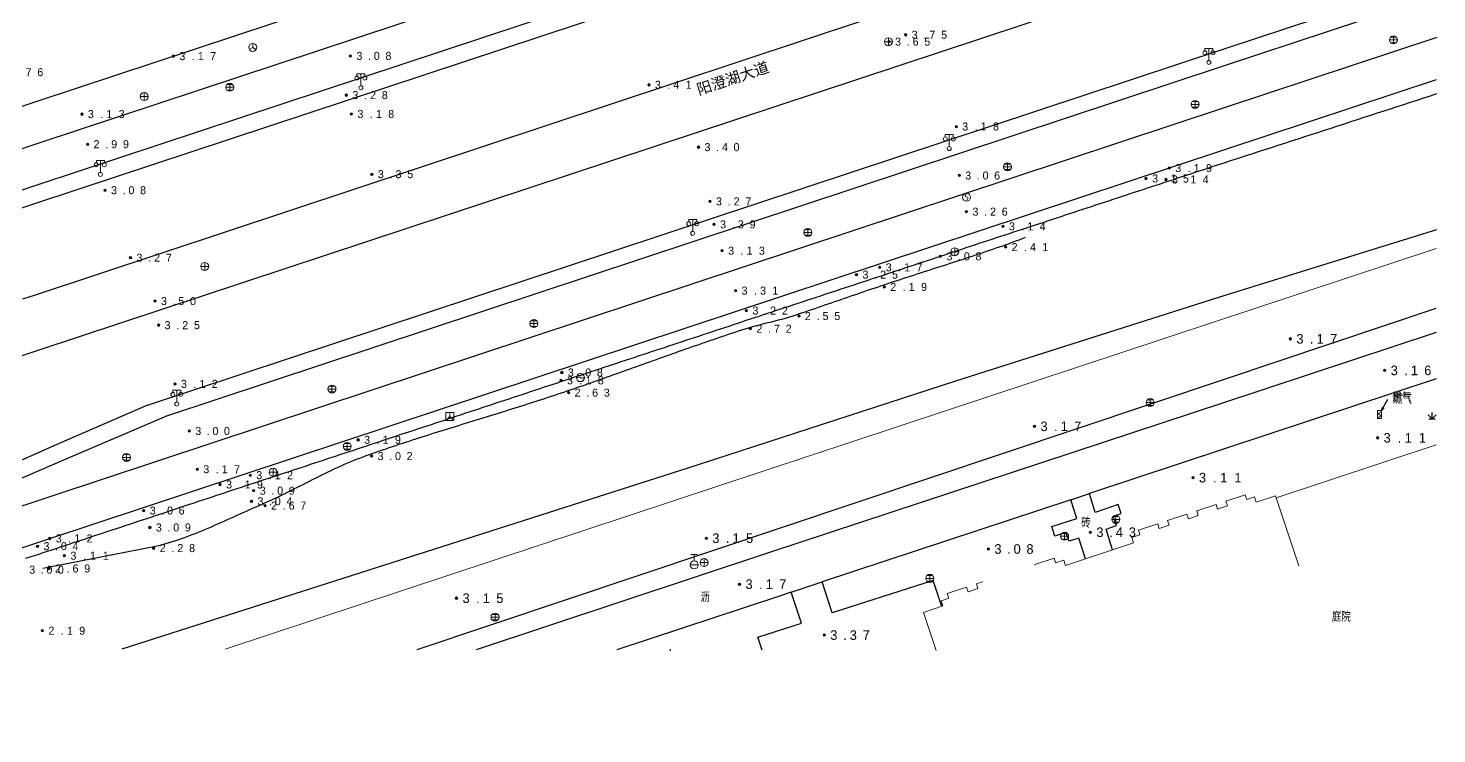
# Model space of a CAD drawing. Header units: metres. Extents: x 342272 to 345188, y 671156 to 672490.
# Drawn here: x 344094.1 to 344270.1, y 671301 to 671389.2 of the extents above; entities that cross this region are included whole.
import ezdxf
from ezdxf.enums import TextEntityAlignment as Align

# ---------------------------------------------------------------- set-up
doc = ezdxf.new("R2010")
doc.units = ezdxf.units.M
doc.header["$LTSCALE"] = 0.5
doc.header["$MEASUREMENT"] = 0
doc.layers.add('00-地形', color=251, linetype='Continuous')
doc.layers.add('00-现状标高', color=2, linetype='Continuous', lineweight=0, plot=False)
doc.layers.add('地块线', color=7, linetype='Continuous', lineweight=0, plot=False)
for name, color, linetype, lineweight in [('公共设施纪念物', 8, 'Continuous', 0), ('普通房屋', 8, 'Continuous', 0), ('通讯及其他管线设施', 252, 'Continuous', 0)]:
    doc.layers.add(name, color=color, linetype=linetype, lineweight=lineweight)
doc.styles.add('中等线体3.5', font='simhei.ttf', dxfattribs={"height": 2.75})
doc.styles.add('正等线体2.0', font='MCS_Chinese1.shx', dxfattribs={"height": 2, "bigfont": 'MCS_Chinese1big.shx'})
doc.styles.add('细等线体2.5', font='MCS_Chinese1.shx', dxfattribs={"height": 2.5, "bigfont": 'MCS_Chinese1big.shx'})

# ---------------------------------------------------------------- blocks, each defined once
blk = doc.blocks.new('174201')
at = {"layer": '通讯及其他管线设施', "linetype": 'Continuous', "lineweight": 0}
for p, q in [((-1, 0), (1, 0)), ((-0.7, 0.7), (0.7, 0.7)), ((0, -1), (0, 1)), ((-0.7, -0.7), (0.7, -0.7))]:
    blk.add_line(p, q, dxfattribs=at)
blk.add_circle((0, 0), 1, dxfattribs=at)
blk = doc.blocks.new('155210_1')
at = {"layer": '公共设施纪念物', "lineweight": 0}
for p, q in [((-1, 2.9), (-1, 3.5)), ((-1, 3.5), (1, 3.5)), ((0, 0.5), (0, 3.5)), ((1, 3.5), (1, 2.9))]:
    blk.add_line(p, q, dxfattribs=at)
for centre in [(-1, 2.4), (0, 0), (1, 2.4)]:
    blk.add_circle(centre, 0.5, dxfattribs=at)
blk = doc.blocks.new('174400')
at = {"layer": '通讯及其他管线设施', "lineweight": 0}
blk.add_circle((0, 0), 1, dxfattribs=at)
for centre, start, end in [((-0.43, -0.55), 52.0967, 144.3058), ((0.43, 0.55), 232.0967, 324.3058)]:
    blk.add_arc(centre, 0.694, start, end, dxfattribs=at)
blk = doc.blocks.new('174200')
at = {"layer": '通讯及其他管线设施', "lineweight": 0}
for p, q in [((-1, 0), (1, 0)), ((0, 1), (0, -1))]:
    blk.add_line(p, q, dxfattribs=at)
blk.add_circle((0, 0), 1, dxfattribs=at)
blk = doc.blocks.new('174700')
at = {"layer": '通讯及其他管线设施', "linetype": 'Continuous', "lineweight": 0}
for p, q in [((0, 1), (-0.38, 0.18)), ((-0.38, 0.18), (0.38, -0.18)), ((0, -1), (0.38, -0.18))]:
    blk.add_line(p, q, dxfattribs=at)
blk.add_circle((0, 0), 1, dxfattribs=at)
blk = doc.blocks.new('174601')
at = {"layer": '通讯及其他管线设施', "lineweight": 0}
for q in [(-0.87, -0.5), (0, 1), (0.87, -0.5)]:
    blk.add_line((0, 0), q, dxfattribs=at)
blk.add_circle((0, 0), 1, dxfattribs=at)
blk = doc.blocks.new('175200')
at = {"layer": '通讯及其他管线设施', "lineweight": 0}
for p, q in [((-1, 0), (1, 0)), ((-0.8, 2.6), (0.8, 2.6)), ((0, 1), (0, 2.6))]:
    blk.add_line(p, q, dxfattribs=at)
blk.add_circle((0, 0), 1, dxfattribs=at)
blk = doc.blocks.new('174602')
at = {"layer": '通讯及其他管线设施', "lineweight": 0}
for p, q in [((-1, 1), (-1, -1)), ((1, 1), (-1, 1)), ((-1, -1), (0, 0)), ((0, 0), (0, 1)), ((0, 0), (1, -1)), ((1, -1), (1, 1)), ((-1, -1), (1, -1))]:
    blk.add_line(p, q, dxfattribs=at)
blk = doc.blocks.new('213400_1')
at = {"layer": '00-现状标高', "linetype": 'Continuous', "lineweight": 0}
h = blk.add_hatch(color=256, dxfattribs=at)
edge = h.paths.add_edge_path()
edge.add_arc((0, 0), 0.3, 0, 360)
blk.add_circle((0, 0), 0.3, dxfattribs=at)

msp = doc.modelspace()

# ---------------------------------------------------------------- hatches: boundary and pattern name
at = {"layer": '00-地形', "lineweight": -3}
msp.add_hatch(color=256, dxfattribs=at).paths.add_polyline_path([(344174.4, 671311.5, 0.229374), (344174.27, 671311.5)])

# ---------------------------------------------------------------- linework, layer by layer
for p, q in [((344243.75, 671429.2), (343942.43, 671329.45)), ((344198.07, 671408.78), (343943.95, 671324.73)), ((344094.9, 671355.85), (344243.71, 671405.19)), ((344199.63, 671404.12), (344002.21, 671338.82)), ((344002.95, 671336.87), (344200.51, 671402.2)), ((344243.69, 671398.04), (344010.33, 671320.79)), ((344243.67, 671386.65), (344270.12, 671395.4)), ((344270.12, 671393.28), (344243.67, 671384.52)), ((344270.11, 671388.04), (344243.66, 671379.28)), ((344109.03, 671342.08), (344243.67, 671386.65)), ((344243.67, 671384.52), (344111.15, 671340.64)), ((344243.65, 671374.02), (344270.1, 671382.77)), ((344243.66, 671379.28), (344012.25, 671302.66)), ((344023.06, 671301.04), (344243.65, 671374.02)), ((344240.95, 671371.49), (344240.41, 671371.31)), ((344241.49, 671371.67), (344240.95, 671371.49)), ((344242.03, 671371.85), (344241.49, 671371.67)), ((344242.57, 671372.02), (344242.03, 671371.85)), ((344243.11, 671372.2), (344242.57, 671372.02)), ((344243.65, 671372.38), (344243.11, 671372.2)), ((344235.56, 671369.72), (344235.02, 671369.54)), ((344236.1, 671369.9), (344235.56, 671369.72)), ((344236.64, 671370.07), (344236.1, 671369.9)), ((344237.18, 671370.25), (344236.64, 671370.07)), ((344237.71, 671370.43), (344237.18, 671370.25)), ((344238.25, 671370.61), (344237.71, 671370.43)), ((344238.79, 671370.78), (344238.25, 671370.61)), ((344239.33, 671370.96), (344238.79, 671370.78)), ((344239.87, 671371.14), (344239.33, 671370.96)), ((344240.41, 671371.31), (344239.87, 671371.14)), ((344230.16, 671367.95), (344229.63, 671367.77)), ((344230.7, 671368.13), (344230.16, 671367.95)), ((344231.24, 671368.3), (344230.7, 671368.13)), ((344231.78, 671368.48), (344231.24, 671368.3)), ((344232.32, 671368.66), (344231.78, 671368.48)), ((344232.86, 671368.83), (344232.32, 671368.66)), ((344233.4, 671369.01), (344232.86, 671368.83)), ((344233.94, 671369.19), (344233.4, 671369.01)), ((344234.48, 671369.37), (344233.94, 671369.19)), ((344235.02, 671369.54), (344234.48, 671369.37)), ((344224.77, 671366.17), (344224.23, 671366)), ((344225.31, 671366.35), (344224.77, 671366.17)), ((344225.85, 671366.53), (344225.31, 671366.35)), ((344226.39, 671366.71), (344225.85, 671366.53)), ((344226.93, 671366.88), (344226.39, 671366.71)), ((344227.47, 671367.06), (344226.93, 671366.88)), ((344228.01, 671367.24), (344227.47, 671367.06)), ((344228.55, 671367.42), (344228.01, 671367.24)), ((344229.09, 671367.59), (344228.55, 671367.42)), ((344229.63, 671367.77), (344229.09, 671367.59)), ((344219.92, 671364.58), (344219.38, 671364.4)), ((344220.46, 671364.75), (344219.92, 671364.58)), ((344221, 671364.93), (344220.46, 671364.75)), ((344221.54, 671365.11), (344221, 671364.93)), ((344222.08, 671365.29), (344221.54, 671365.11)), ((344222.62, 671365.46), (344222.08, 671365.29)), ((344223.15, 671365.64), (344222.62, 671365.46)), ((344223.69, 671365.82), (344223.15, 671365.64)), ((344224.23, 671366), (344223.69, 671365.82)), ((344214.53, 671362.8), (344213.99, 671362.62)), ((344215.07, 671362.98), (344214.53, 671362.8)), ((344215.61, 671363.16), (344215.07, 671362.98)), ((344216.15, 671363.33), (344215.61, 671363.16)), ((344216.68, 671363.51), (344216.15, 671363.33)), ((344217.22, 671363.69), (344216.68, 671363.51)), ((344217.76, 671363.87), (344217.22, 671363.69)), ((344217.89, 671362.72), (344217.48, 671362.56)), ((344218.3, 671364.04), (344217.76, 671363.87)), ((344218.29, 671362.87), (344217.89, 671362.72)), ((344218.69, 671363.03), (344218.29, 671362.87)), ((344218.84, 671364.22), (344218.3, 671364.04)), ((344219.38, 671364.4), (344218.84, 671364.22)), ((344270.07, 671363.98), (344243.62, 671355.81)), ((344209.14, 671361.02), (344208.6, 671360.84)), ((344209.68, 671361.2), (344209.14, 671361.02)), ((344210.22, 671361.38), (344209.68, 671361.2)), ((344210.75, 671361.56), (344210.22, 671361.38)), ((344211.29, 671361.73), (344210.75, 671361.56)), ((344211.83, 671361.91), (344211.29, 671361.73)), ((344212.37, 671362.09), (344211.83, 671361.91)), ((344212.91, 671362.27), (344212.37, 671362.09)), ((344212.97, 671360.99), (344212.56, 671360.86)), ((344213.45, 671362.45), (344212.91, 671362.27)), ((344213.38, 671361.13), (344212.97, 671360.99)), ((344213.8, 671361.27), (344213.38, 671361.13)), ((344213.99, 671362.62), (344213.45, 671362.45)), ((344214.21, 671361.41), (344213.8, 671361.27)), ((344214.62, 671361.55), (344214.21, 671361.41)), ((344215.03, 671361.69), (344214.62, 671361.55)), ((344215.44, 671361.82), (344215.03, 671361.69)), ((344215.85, 671361.97), (344215.44, 671361.82)), ((344216.26, 671362.11), (344215.85, 671361.97)), ((344216.67, 671362.26), (344216.26, 671362.11)), ((344217.08, 671362.41), (344216.67, 671362.26)), ((344217.48, 671362.56), (344217.08, 671362.41)), ((344203.75, 671359.24), (344203.21, 671359.06)), ((344204.29, 671359.42), (344203.75, 671359.24)), ((344204.83, 671359.6), (344204.29, 671359.42)), ((344205.36, 671359.78), (344204.83, 671359.6)), ((344205.9, 671359.95), (344205.36, 671359.78)), ((344206.44, 671360.13), (344205.9, 671359.95)), ((344206.98, 671360.31), (344206.44, 671360.13)), ((344207.52, 671360.49), (344206.98, 671360.31)), ((344207.61, 671359.24), (344207.2, 671359.11)), ((344208.06, 671360.67), (344207.52, 671360.49)), ((344208.02, 671359.37), (344207.61, 671359.24)), ((344208.44, 671359.51), (344208.02, 671359.37)), ((344208.6, 671360.84), (344208.06, 671360.67)), ((344208.85, 671359.64), (344208.44, 671359.51)), ((344209.26, 671359.78), (344208.85, 671359.64)), ((344209.67, 671359.91), (344209.26, 671359.78)), ((344210.09, 671360.04), (344209.67, 671359.91)), ((344210.5, 671360.18), (344210.09, 671360.04)), ((344210.91, 671360.31), (344210.5, 671360.18)), ((344211.32, 671360.45), (344210.91, 671360.31)), ((344211.74, 671360.59), (344211.32, 671360.45)), ((344212.15, 671360.72), (344211.74, 671360.59)), ((344212.56, 671360.86), (344212.15, 671360.72)), ((344198.36, 671357.46), (344197.82, 671357.28)), ((344198.9, 671357.64), (344198.36, 671357.46)), ((344199.43, 671357.82), (344198.9, 671357.64)), ((344199.97, 671357.99), (344199.43, 671357.82)), ((344200.51, 671358.17), (344199.97, 671357.99)), ((344201.05, 671358.35), (344200.51, 671358.17)), ((344201.59, 671358.53), (344201.05, 671358.35)), ((344202.13, 671358.71), (344201.59, 671358.53)), ((344202.25, 671357.5), (344201.83, 671357.36)), ((344202.67, 671358.89), (344202.13, 671358.71)), ((344202.66, 671357.63), (344202.25, 671357.5)), ((344203.07, 671357.77), (344202.66, 671357.63)), ((344203.21, 671359.06), (344202.67, 671358.89)), ((344203.48, 671357.9), (344203.07, 671357.77)), ((344203.9, 671358.03), (344203.48, 671357.9)), ((344204.31, 671358.17), (344203.9, 671358.03)), ((344204.72, 671358.3), (344204.31, 671358.17)), ((344205.13, 671358.44), (344204.72, 671358.3)), ((344205.55, 671358.57), (344205.13, 671358.44)), ((344205.96, 671358.71), (344205.55, 671358.57)), ((344206.37, 671358.84), (344205.96, 671358.71)), ((344206.78, 671358.97), (344206.37, 671358.84)), ((344207.2, 671359.11), (344206.78, 671358.97)), ((344093.46, 671355.36), (344094.9, 671355.85)), ((344192.97, 671355.68), (344192.43, 671355.5)), ((344193.51, 671355.86), (344192.97, 671355.68)), ((344194.04, 671356.04), (344193.51, 671355.86)), ((344194.58, 671356.21), (344194.04, 671356.04)), ((344195.12, 671356.39), (344194.58, 671356.21)), ((344195.66, 671356.57), (344195.12, 671356.39)), ((344196.2, 671356.75), (344195.66, 671356.57)), ((344196.74, 671356.93), (344196.2, 671356.75)), ((344196.9, 671355.7), (344196.49, 671355.56)), ((344197.28, 671357.1), (344196.74, 671356.93)), ((344197.31, 671355.84), (344196.9, 671355.7)), ((344197.82, 671357.28), (344197.28, 671357.1)), ((344197.72, 671355.98), (344197.31, 671355.84)), ((344198.13, 671356.12), (344197.72, 671355.98)), ((344198.54, 671356.26), (344198.13, 671356.12)), ((344198.95, 671356.4), (344198.54, 671356.26)), ((344199.36, 671356.54), (344198.95, 671356.4)), ((344199.77, 671356.68), (344199.36, 671356.54)), ((344200.19, 671356.81), (344199.77, 671356.68)), ((344200.6, 671356.95), (344200.19, 671356.81)), ((344201.01, 671357.09), (344200.6, 671356.95)), ((344201.42, 671357.22), (344201.01, 671357.09)), ((344201.83, 671357.36), (344201.42, 671357.22)), ((344243.62, 671355.81), (344209.96, 671345.1)), ((344187.58, 671353.9), (344187.04, 671353.72)), ((344188.12, 671354.08), (344187.58, 671353.9)), ((344188.65, 671354.26), (344188.12, 671354.08)), ((344189.19, 671354.43), (344188.65, 671354.26)), ((344189.73, 671354.61), (344189.19, 671354.43)), ((344190.27, 671354.79), (344189.73, 671354.61)), ((344190.81, 671354.97), (344190.27, 671354.79)), ((344191.35, 671355.15), (344190.81, 671354.97)), ((344191.56, 671353.86), (344191.15, 671353.72)), ((344191.89, 671355.32), (344191.35, 671355.15)), ((344191.97, 671354), (344191.56, 671353.86)), ((344192.43, 671355.5), (344191.89, 671355.32)), ((344192.39, 671354.14), (344191.97, 671354)), ((344192.8, 671354.28), (344192.39, 671354.14)), ((344193.21, 671354.42), (344192.8, 671354.28)), ((344193.62, 671354.57), (344193.21, 671354.42)), ((344194.03, 671354.71), (344193.62, 671354.57)), ((344194.44, 671354.85), (344194.03, 671354.71)), ((344194.85, 671354.99), (344194.44, 671354.85)), ((344195.26, 671355.13), (344194.85, 671354.99)), ((344195.67, 671355.27), (344195.26, 671355.13)), ((344196.08, 671355.41), (344195.67, 671355.27)), ((344196.49, 671355.56), (344196.08, 671355.41)), ((344243.6, 671345.36), (344270.05, 671354.22)), ((344182.19, 671352.12), (344181.65, 671351.94)), ((344182.73, 671352.3), (344182.19, 671352.12)), ((344183.26, 671352.48), (344182.73, 671352.3)), ((344183.8, 671352.65), (344183.26, 671352.48)), ((344184.34, 671352.83), (344183.8, 671352.65)), ((344184.88, 671353.01), (344184.34, 671352.83)), ((344185.42, 671353.19), (344184.88, 671353.01)), ((344185.73, 671352.17), (344185.31, 671352.06)), ((344185.96, 671353.37), (344185.42, 671353.19)), ((344186.15, 671352.28), (344185.73, 671352.17)), ((344186.5, 671353.54), (344185.96, 671353.37)), ((344186.57, 671352.38), (344186.15, 671352.28)), ((344187.04, 671353.72), (344186.5, 671353.54)), ((344187, 671352.48), (344186.57, 671352.38)), ((344187.42, 671352.59), (344187, 671352.48)), ((344187.84, 671352.7), (344187.42, 671352.59)), ((344188.26, 671352.81), (344187.84, 671352.7)), ((344188.68, 671352.92), (344188.26, 671352.81)), ((344189.09, 671353.04), (344188.68, 671352.92)), ((344189.51, 671353.17), (344189.09, 671353.04)), ((344189.92, 671353.31), (344189.51, 671353.17)), ((344190.33, 671353.45), (344189.92, 671353.31)), ((344190.74, 671353.59), (344190.33, 671353.45)), ((344191.15, 671353.72), (344190.74, 671353.59)), ((344176.8, 671350.34), (344176.26, 671350.16)), ((344177.34, 671350.52), (344176.8, 671350.34)), ((344177.87, 671350.69), (344177.34, 671350.52)), ((344178.41, 671350.87), (344177.87, 671350.69)), ((344178.95, 671351.05), (344178.41, 671350.87)), ((344179.49, 671351.23), (344178.95, 671351.05)), ((344180.03, 671351.41), (344179.49, 671351.23)), ((344179.94, 671350.35), (344179.53, 671350.21)), ((344180.35, 671350.49), (344179.94, 671350.35)), ((344180.57, 671351.58), (344180.03, 671351.41)), ((344180.76, 671350.63), (344180.35, 671350.49)), ((344181.11, 671351.76), (344180.57, 671351.58)), ((344181.17, 671350.77), (344180.76, 671350.63)), ((344181.65, 671351.94), (344181.11, 671351.76)), ((344181.58, 671350.91), (344181.17, 671350.77)), ((344181.99, 671351.05), (344181.58, 671350.91)), ((344182.4, 671351.18), (344181.99, 671351.05)), ((344182.82, 671351.32), (344182.4, 671351.18)), ((344183.23, 671351.46), (344182.82, 671351.32)), ((344183.64, 671351.59), (344183.23, 671351.46)), ((344184.06, 671351.72), (344183.64, 671351.59)), ((344184.47, 671351.84), (344184.06, 671351.72)), ((344184.89, 671351.95), (344184.47, 671351.84)), ((344185.31, 671352.06), (344184.89, 671351.95)), ((344270.04, 671351.17), (344243.59, 671342.44)), ((344171.95, 671348.74), (344171.41, 671348.56)), ((344172.48, 671348.91), (344171.95, 671348.74)), ((344173.02, 671349.09), (344172.48, 671348.91)), ((344173.56, 671349.27), (344173.02, 671349.09)), ((344174.1, 671349.45), (344173.56, 671349.27)), ((344174.64, 671349.63), (344174.1, 671349.45)), ((344175.02, 671348.64), (344174.61, 671348.49)), ((344175.18, 671349.8), (344174.64, 671349.63)), ((344175.43, 671348.78), (344175.02, 671348.64)), ((344175.72, 671349.98), (344175.18, 671349.8)), ((344175.84, 671348.93), (344175.43, 671348.78)), ((344176.26, 671350.16), (344175.72, 671349.98)), ((344176.25, 671349.07), (344175.84, 671348.93)), ((344176.66, 671349.22), (344176.25, 671349.07)), ((344177.07, 671349.36), (344176.66, 671349.22)), ((344177.48, 671349.5), (344177.07, 671349.36)), ((344177.89, 671349.64), (344177.48, 671349.5)), ((344178.3, 671349.79), (344177.89, 671349.64)), ((344178.71, 671349.93), (344178.3, 671349.79)), ((344179.12, 671350.07), (344178.71, 671349.93)), ((344179.53, 671350.21), (344179.12, 671350.07)), ((344166.56, 671346.96), (344166.02, 671346.78)), ((344167.09, 671347.13), (344166.56, 671346.96)), ((344167.63, 671347.31), (344167.09, 671347.13)), ((344168.17, 671347.49), (344167.63, 671347.31)), ((344168.71, 671347.67), (344168.17, 671347.49)), ((344169.25, 671347.85), (344168.71, 671347.67)), ((344169.79, 671348.02), (344169.25, 671347.85)), ((344170.11, 671346.89), (344169.7, 671346.74)), ((344170.33, 671348.2), (344169.79, 671348.02)), ((344170.52, 671347.04), (344170.11, 671346.89)), ((344170.87, 671348.38), (344170.33, 671348.2)), ((344170.93, 671347.18), (344170.52, 671347.04)), ((344171.41, 671348.56), (344170.87, 671348.38)), ((344171.34, 671347.33), (344170.93, 671347.18)), ((344171.75, 671347.47), (344171.34, 671347.33)), ((344172.16, 671347.62), (344171.75, 671347.47)), ((344172.57, 671347.77), (344172.16, 671347.62)), ((344172.97, 671347.91), (344172.57, 671347.77)), ((344173.38, 671348.06), (344172.97, 671347.91)), ((344173.79, 671348.2), (344173.38, 671348.06)), ((344174.2, 671348.35), (344173.79, 671348.2)), ((344174.61, 671348.49), (344174.2, 671348.35)), ((344142.7, 671311.56), (344243.6, 671345.36)), ((344161.17, 671345.17), (344160.63, 671345)), ((344161.7, 671345.35), (344161.17, 671345.17)), ((344162.24, 671345.53), (344161.7, 671345.35)), ((344162.78, 671345.71), (344162.24, 671345.53)), ((344163.32, 671345.89), (344162.78, 671345.71)), ((344163.86, 671346.06), (344163.32, 671345.89)), ((344164.4, 671346.24), (344163.86, 671346.06)), ((344164.94, 671346.42), (344164.4, 671346.24)), ((344165.21, 671345.15), (344164.8, 671345)), ((344165.48, 671346.6), (344164.94, 671346.42)), ((344165.61, 671345.29), (344165.21, 671345.15)), ((344166.02, 671346.78), (344165.48, 671346.6)), ((344166.02, 671345.44), (344165.61, 671345.29)), ((344166.43, 671345.58), (344166.02, 671345.44)), ((344166.84, 671345.73), (344166.43, 671345.58)), ((344167.25, 671345.87), (344166.84, 671345.73)), ((344167.66, 671346.02), (344167.25, 671345.87)), ((344168.07, 671346.16), (344167.66, 671346.02)), ((344168.48, 671346.31), (344168.07, 671346.16)), ((344168.89, 671346.45), (344168.48, 671346.31)), ((344169.3, 671346.6), (344168.89, 671346.45)), ((344169.7, 671346.74), (344169.3, 671346.6)), ((344209.96, 671345.1), (344176.54, 671334.24)), ((344270.03, 671345.39), (344243.58, 671336.63)), ((344155.78, 671343.39), (344155.24, 671343.22)), ((344156.31, 671343.57), (344155.78, 671343.39)), ((344156.85, 671343.75), (344156.31, 671343.57)), ((344157.39, 671343.93), (344156.85, 671343.75)), ((344157.93, 671344.11), (344157.39, 671343.93)), ((344158.47, 671344.28), (344157.93, 671344.11)), ((344159.01, 671344.46), (344158.47, 671344.28)), ((344159.55, 671344.64), (344159.01, 671344.46)), ((344159.87, 671343.31), (344159.46, 671343.18)), ((344160.09, 671344.82), (344159.55, 671344.64)), ((344160.28, 671343.45), (344159.87, 671343.31)), ((344160.63, 671345), (344160.09, 671344.82)), ((344160.7, 671343.59), (344160.28, 671343.45)), ((344161.11, 671343.73), (344160.7, 671343.59)), ((344161.52, 671343.87), (344161.11, 671343.73)), ((344161.93, 671344.01), (344161.52, 671343.87)), ((344162.34, 671344.15), (344161.93, 671344.01)), ((344162.75, 671344.29), (344162.34, 671344.15)), ((344163.16, 671344.43), (344162.75, 671344.29)), ((344163.57, 671344.57), (344163.16, 671344.43)), ((344163.98, 671344.72), (344163.57, 671344.57)), ((344164.39, 671344.86), (344163.98, 671344.72)), ((344164.8, 671345), (344164.39, 671344.86)), ((344109.03, 671342.08), (344097.99, 671337.31)), ((344150.39, 671341.61), (344149.85, 671341.44)), ((344150.92, 671341.79), (344150.39, 671341.61)), ((344151.46, 671341.97), (344150.92, 671341.79)), ((344152, 671342.15), (344151.46, 671341.97)), ((344152.54, 671342.33), (344152, 671342.15)), ((344153.08, 671342.5), (344152.54, 671342.33)), ((344153.62, 671342.68), (344153.08, 671342.5)), ((344154.16, 671342.86), (344153.62, 671342.68)), ((344154.5, 671341.58), (344154.09, 671341.45)), ((344154.7, 671343.04), (344154.16, 671342.86)), ((344154.92, 671341.71), (344154.5, 671341.58)), ((344155.24, 671343.22), (344154.7, 671343.04)), ((344155.33, 671341.84), (344154.92, 671341.71)), ((344155.75, 671341.97), (344155.33, 671341.84)), ((344156.16, 671342.1), (344155.75, 671341.97)), ((344156.57, 671342.24), (344156.16, 671342.1)), ((344156.99, 671342.37), (344156.57, 671342.24)), ((344157.4, 671342.5), (344156.99, 671342.37)), ((344157.81, 671342.64), (344157.4, 671342.5)), ((344158.22, 671342.77), (344157.81, 671342.64)), ((344158.64, 671342.9), (344158.22, 671342.77)), ((344159.05, 671343.04), (344158.64, 671342.9)), ((344159.46, 671343.18), (344159.05, 671343.04)), ((344243.59, 671342.44), (344186.61, 671323.63)), ((344263.23, 671341.41), (344264.02, 671342.85)), ((344263.23, 671341.41), (344263.35, 671341.86)), ((344263.54, 671341.75), (344263.23, 671341.41)), ((344098.85, 671335.38), (344111.15, 671340.64)), ((344145, 671339.83), (344144.46, 671339.65)), ((344145.53, 671340.01), (344145, 671339.83)), ((344146.07, 671340.19), (344145.53, 671340.01)), ((344146.61, 671340.37), (344146.07, 671340.19)), ((344147.15, 671340.54), (344146.61, 671340.37)), ((344147.69, 671340.72), (344147.15, 671340.54)), ((344148.23, 671340.9), (344147.69, 671340.72)), ((344148.77, 671341.08), (344148.23, 671340.9)), ((344148.7, 671339.79), (344148.29, 671339.66)), ((344149.11, 671339.91), (344148.7, 671339.79)), ((344149.31, 671341.26), (344148.77, 671341.08)), ((344149.53, 671340.04), (344149.11, 671339.91)), ((344149.85, 671341.44), (344149.31, 671341.26)), ((344149.94, 671340.17), (344149.53, 671340.04)), ((344150.36, 671340.3), (344149.94, 671340.17)), ((344150.77, 671340.42), (344150.36, 671340.3)), ((344151.19, 671340.55), (344150.77, 671340.42)), ((344151.6, 671340.68), (344151.19, 671340.55)), ((344152.02, 671340.81), (344151.6, 671340.68)), ((344152.43, 671340.94), (344152.02, 671340.81)), ((344152.85, 671341.07), (344152.43, 671340.94)), ((344153.26, 671341.19), (344152.85, 671341.07)), ((344153.68, 671341.32), (344153.26, 671341.19)), ((344154.09, 671341.45), (344153.68, 671341.32)), ((344269.03, 671340.88), (344269.52, 671340.38)), ((344269.12, 671340.38), (344269.92, 671340.38)), ((344269.52, 671340.38), (344269.53, 671341.18)), ((344269.52, 671340.38), (344270.02, 671340.88)), ((344139.61, 671338.05), (344139.07, 671337.87)), ((344140.14, 671338.23), (344139.61, 671338.05)), ((344140.68, 671338.41), (344140.14, 671338.23)), ((344141.22, 671338.59), (344140.68, 671338.41)), ((344141.76, 671338.76), (344141.22, 671338.59)), ((344142.3, 671338.94), (344141.76, 671338.76)), ((344142.84, 671339.12), (344142.3, 671338.94)), ((344143.38, 671339.3), (344142.84, 671339.12)), ((344143.31, 671338.1), (344142.9, 671337.97)), ((344143.73, 671338.23), (344143.31, 671338.1)), ((344143.92, 671339.48), (344143.38, 671339.3)), ((344144.14, 671338.36), (344143.73, 671338.23)), ((344144.46, 671339.65), (344143.92, 671339.48)), ((344144.56, 671338.5), (344144.14, 671338.36)), ((344144.97, 671338.63), (344144.56, 671338.5)), ((344145.38, 671338.76), (344144.97, 671338.63)), ((344145.8, 671338.89), (344145.38, 671338.76)), ((344146.21, 671339.01), (344145.8, 671338.89)), ((344146.63, 671339.14), (344146.21, 671339.01)), ((344147.04, 671339.27), (344146.63, 671339.14)), ((344147.46, 671339.4), (344147.04, 671339.27)), ((344147.87, 671339.53), (344147.46, 671339.4)), ((344148.29, 671339.66), (344147.87, 671339.53)), ((344097.99, 671337.31), (344079.52, 671329.17)), ((344134.22, 671336.27), (344133.68, 671336.09)), ((344134.75, 671336.45), (344134.22, 671336.27)), ((344135.29, 671336.63), (344134.75, 671336.45)), ((344135.83, 671336.81), (344135.29, 671336.63)), ((344136.37, 671336.98), (344135.83, 671336.81)), ((344136.91, 671337.16), (344136.37, 671336.98)), ((344137.45, 671337.34), (344136.91, 671337.16)), ((344137.99, 671337.52), (344137.45, 671337.34)), ((344137.96, 671336.33), (344137.55, 671336.19)), ((344138.37, 671336.47), (344137.96, 671336.33)), ((344138.53, 671337.7), (344137.99, 671337.52)), ((344138.78, 671336.61), (344138.37, 671336.47)), ((344139.07, 671337.87), (344138.53, 671337.7)), ((344139.19, 671336.75), (344138.78, 671336.61)), ((344139.6, 671336.89), (344139.19, 671336.75)), ((344140.01, 671337.02), (344139.6, 671336.89)), ((344140.43, 671337.16), (344140.01, 671337.02)), ((344140.84, 671337.3), (344140.43, 671337.16)), ((344141.25, 671337.43), (344140.84, 671337.3)), ((344141.66, 671337.57), (344141.25, 671337.43)), ((344142.08, 671337.7), (344141.66, 671337.57)), ((344142.49, 671337.84), (344142.08, 671337.7)), ((344142.9, 671337.97), (344142.49, 671337.84)), ((344243.58, 671336.63), (344226.71, 671331.05)), ((344087.92, 671330.67), (344098.85, 671335.38)), ((344128.83, 671334.49), (344128.29, 671334.31)), ((344129.36, 671334.67), (344128.83, 671334.49)), ((344129.9, 671334.85), (344129.36, 671334.67)), ((344130.44, 671335.02), (344129.9, 671334.85)), ((344130.98, 671335.2), (344130.44, 671335.02)), ((344131.52, 671335.38), (344130.98, 671335.2)), ((344132.06, 671335.56), (344131.52, 671335.38)), ((344132.6, 671335.74), (344132.06, 671335.56)), ((344133.14, 671335.92), (344132.6, 671335.74)), ((344133.5, 671334.62), (344133.11, 671334.45)), ((344133.68, 671336.09), (344133.14, 671335.92)), ((344133.9, 671334.8), (344133.5, 671334.62)), ((344134.3, 671334.97), (344133.9, 671334.8)), ((344134.7, 671335.13), (344134.3, 671334.97)), ((344135.1, 671335.29), (344134.7, 671335.13)), ((344135.51, 671335.45), (344135.1, 671335.29)), ((344135.91, 671335.6), (344135.51, 671335.45)), ((344136.32, 671335.75), (344135.91, 671335.6)), ((344136.73, 671335.9), (344136.32, 671335.75)), ((344137.14, 671336.04), (344136.73, 671335.9)), ((344137.55, 671336.19), (344137.14, 671336.04)), ((344176.54, 671334.24), (344105.82, 671311.62)), ((344123.97, 671332.89), (344123.44, 671332.71)), ((344124.51, 671333.07), (344123.97, 671332.89)), ((344125.05, 671333.24), (344124.51, 671333.07)), ((344125.59, 671333.42), (344125.05, 671333.24)), ((344126.13, 671333.6), (344125.59, 671333.42)), ((344126.67, 671333.78), (344126.13, 671333.6)), ((344127.21, 671333.96), (344126.67, 671333.78)), ((344127.75, 671334.13), (344127.21, 671333.96)), ((344128.29, 671334.31), (344127.75, 671334.13)), ((344129.59, 671332.75), (344129.2, 671332.56)), ((344129.98, 671332.95), (344129.59, 671332.75)), ((344130.37, 671333.14), (344129.98, 671332.95)), ((344130.76, 671333.33), (344130.37, 671333.14)), ((344131.15, 671333.52), (344130.76, 671333.33)), ((344131.54, 671333.71), (344131.15, 671333.52)), ((344131.93, 671333.9), (344131.54, 671333.71)), ((344132.32, 671334.09), (344131.93, 671333.9)), ((344132.71, 671334.27), (344132.32, 671334.09)), ((344133.11, 671334.45), (344132.71, 671334.27)), ((344118.58, 671331.11), (344118.05, 671330.93)), ((344119.12, 671331.29), (344118.58, 671331.11)), ((344119.66, 671331.46), (344119.12, 671331.29)), ((344120.2, 671331.64), (344119.66, 671331.46)), ((344120.74, 671331.82), (344120.2, 671331.64)), ((344121.28, 671332), (344120.74, 671331.82)), ((344121.82, 671332.18), (344121.28, 671332)), ((344122.36, 671332.35), (344121.82, 671332.18)), ((344122.9, 671332.53), (344122.36, 671332.35)), ((344123.44, 671332.71), (344122.9, 671332.53)), ((344126.1, 671330.99), (344125.7, 671330.8)), ((344126.48, 671331.19), (344126.1, 671330.99)), ((344126.87, 671331.38), (344126.48, 671331.19)), ((344127.26, 671331.58), (344126.87, 671331.38)), ((344127.65, 671331.77), (344127.26, 671331.58)), ((344128.04, 671331.97), (344127.65, 671331.77)), ((344128.43, 671332.16), (344128.04, 671331.97)), ((344128.81, 671332.36), (344128.43, 671332.16)), ((344129.2, 671332.56), (344128.81, 671332.36)), ((344224.39, 671330.28), (344226.71, 671331.05)), ((344227.45, 671328.69), (344226.71, 671331.05)), ((344113.19, 671329.33), (344112.66, 671329.15)), ((344113.73, 671329.5), (344113.19, 671329.33)), ((344114.27, 671329.68), (344113.73, 671329.5)), ((344114.81, 671329.86), (344114.27, 671329.68)), ((344115.35, 671330.04), (344114.81, 671329.86)), ((344115.89, 671330.22), (344115.35, 671330.04)), ((344116.43, 671330.4), (344115.89, 671330.22)), ((344116.97, 671330.57), (344116.43, 671330.4)), ((344117.51, 671330.75), (344116.97, 671330.57)), ((344118.05, 671330.93), (344117.51, 671330.75)), ((344122.54, 671329.36), (344122.14, 671329.18)), ((344122.94, 671329.53), (344122.54, 671329.36)), ((344123.34, 671329.7), (344122.94, 671329.53)), ((344123.74, 671329.88), (344123.34, 671329.7)), ((344124.13, 671330.06), (344123.74, 671329.88)), ((344124.53, 671330.24), (344124.13, 671330.06)), ((344124.92, 671330.43), (344124.53, 671330.24)), ((344125.31, 671330.61), (344124.92, 671330.43)), ((344125.7, 671330.8), (344125.31, 671330.61)), ((344224.39, 671330.28), (344193.34, 671320.01)), ((344225.15, 671327.92), (344224.39, 671330.28)), ((344230.31, 671329.67), (344227.45, 671328.69)), ((344230.68, 671328.57), (344230.31, 671329.67)), ((344107.8, 671327.55), (344107.27, 671327.37)), ((344108.34, 671327.72), (344107.8, 671327.55)), ((344108.88, 671327.9), (344108.34, 671327.72)), ((344109.42, 671328.08), (344108.88, 671327.9)), ((344109.96, 671328.26), (344109.42, 671328.08)), ((344110.5, 671328.44), (344109.96, 671328.26)), ((344111.04, 671328.61), (344110.5, 671328.44)), ((344112.12, 671328.97), (344111.04, 671328.61)), ((344112.66, 671329.15), (344112.12, 671328.97)), ((344118.56, 671327.57), (344118.16, 671327.4)), ((344118.96, 671327.75), (344118.56, 671327.57)), ((344119.36, 671327.93), (344118.96, 671327.75)), ((344119.76, 671328.11), (344119.36, 671327.93)), ((344120.15, 671328.29), (344119.76, 671328.11)), ((344120.55, 671328.47), (344120.15, 671328.29)), ((344120.95, 671328.65), (344120.55, 671328.47)), ((344121.35, 671328.83), (344120.95, 671328.65)), ((344121.75, 671329.01), (344121.35, 671328.83)), ((344122.14, 671329.18), (344121.75, 671329.01)), ((344222.01, 671326.93), (344225.15, 671327.92)), ((344229.7, 671328.21), (344230.68, 671328.57)), ((344230.08, 671327.08), (344229.7, 671328.21)), ((344102.41, 671325.77), (344101.87, 671325.59)), ((344102.95, 671325.94), (344102.41, 671325.77)), ((344103.49, 671326.12), (344102.95, 671325.94)), ((344104.03, 671326.3), (344103.49, 671326.12)), ((344104.57, 671326.48), (344104.03, 671326.3)), ((344105.11, 671326.66), (344104.57, 671326.48)), ((344105.65, 671326.83), (344105.11, 671326.66)), ((344106.19, 671327.01), (344105.65, 671326.83)), ((344106.73, 671327.19), (344106.19, 671327.01)), ((344107.27, 671327.37), (344106.73, 671327.19)), ((344114.14, 671325.72), (344113.73, 671325.57)), ((344114.55, 671325.88), (344114.14, 671325.72)), ((344114.95, 671326.03), (344114.55, 671325.88)), ((344115.36, 671326.2), (344114.95, 671326.03)), ((344115.76, 671326.36), (344115.36, 671326.2)), ((344116.16, 671326.53), (344115.76, 671326.36)), ((344116.56, 671326.7), (344116.16, 671326.53)), ((344116.96, 671326.87), (344116.56, 671326.7)), ((344117.36, 671327.04), (344116.96, 671326.87)), ((344117.76, 671327.22), (344117.36, 671327.04)), ((344118.16, 671327.4), (344117.76, 671327.22)), ((344222.38, 671325.74), (344222.01, 671326.93)), ((344223.76, 671326.18), (344222.38, 671325.74)), ((344224.18, 671325.11), (344223.76, 671326.18)), ((344228.81, 671326.61), (344230.08, 671327.08)), ((344229.6, 671324.02), (344228.81, 671326.61)), ((344097.02, 671323.98), (344096.48, 671323.81)), ((344097.56, 671324.16), (344097.02, 671323.98)), ((344098.1, 671324.34), (344097.56, 671324.16)), ((344098.64, 671324.52), (344098.1, 671324.34)), ((344099.18, 671324.7), (344098.64, 671324.52)), ((344099.72, 671324.88), (344099.18, 671324.7)), ((344100.26, 671325.05), (344099.72, 671324.88)), ((344100.8, 671325.23), (344100.26, 671325.05)), ((344101.34, 671325.41), (344100.8, 671325.23)), ((344101.87, 671325.59), (344101.34, 671325.41)), ((344107.46, 671323.93), (344107.03, 671323.84)), ((344107.88, 671324.01), (344107.46, 671323.93)), ((344108.31, 671324.09), (344107.88, 671324.01)), ((344108.73, 671324.17), (344108.31, 671324.09)), ((344109.16, 671324.26), (344108.73, 671324.17)), ((344109.59, 671324.35), (344109.16, 671324.26)), ((344110.01, 671324.44), (344109.59, 671324.35)), ((344110.43, 671324.54), (344110.01, 671324.44)), ((344110.85, 671324.65), (344110.43, 671324.54)), ((344111.26, 671324.77), (344110.85, 671324.65)), ((344111.68, 671324.89), (344111.26, 671324.77)), ((344112.09, 671325.02), (344111.68, 671324.89)), ((344112.51, 671325.15), (344112.09, 671325.02)), ((344112.92, 671325.28), (344112.51, 671325.15)), ((344113.33, 671325.43), (344112.92, 671325.28)), ((344113.73, 671325.57), (344113.33, 671325.43)), ((344225.38, 671325.48), (344224.18, 671325.11)), ((344226.21, 671322.9), (344225.38, 671325.48)), ((344094.33, 671323.09), (344093.79, 671322.92)), ((344094.87, 671323.27), (344094.33, 671323.09)), ((344095.41, 671323.45), (344094.87, 671323.27)), ((344095.95, 671323.63), (344095.41, 671323.45)), ((344096.48, 671323.81), (344095.95, 671323.63)), ((344098.51, 671322.18), (344098.09, 671322.1)), ((344098.94, 671322.27), (344098.51, 671322.18)), ((344099.36, 671322.35), (344098.94, 671322.27)), ((344099.79, 671322.43), (344099.36, 671322.35)), ((344100.22, 671322.52), (344099.79, 671322.43)), ((344100.64, 671322.6), (344100.22, 671322.52)), ((344101.07, 671322.68), (344100.64, 671322.6)), ((344101.49, 671322.76), (344101.07, 671322.68)), ((344101.92, 671322.85), (344101.49, 671322.76)), ((344102.35, 671322.93), (344101.92, 671322.85)), ((344102.77, 671323.01), (344102.35, 671322.93)), ((344103.2, 671323.1), (344102.77, 671323.01)), ((344103.62, 671323.18), (344103.2, 671323.1)), ((344104.05, 671323.26), (344103.62, 671323.18)), ((344104.48, 671323.35), (344104.05, 671323.26)), ((344104.9, 671323.43), (344104.48, 671323.35)), ((344105.33, 671323.51), (344104.9, 671323.43)), ((344105.75, 671323.59), (344105.33, 671323.51)), ((344106.18, 671323.68), (344105.75, 671323.59)), ((344106.61, 671323.76), (344106.18, 671323.68)), ((344107.03, 671323.84), (344106.61, 671323.76)), ((344186.61, 671323.63), (344150.07, 671311.54)), ((344096.38, 671321.77), (344095.96, 671321.69)), ((344096.81, 671321.85), (344096.38, 671321.77)), ((344097.23, 671321.94), (344096.81, 671321.85)), ((344097.66, 671322.02), (344097.23, 671321.94)), ((344098.09, 671322.1), (344097.66, 671322.02)), ((344189.44, 671318.72), (344187.86, 671318.19)), ((344189.44, 671318.72), (344193.34, 671320.01)), ((344190.74, 671314.88), (344189.44, 671318.72)), ((344194.59, 671316.16), (344193.34, 671320.01)), ((344207.19, 671320.21), (344194.59, 671316.16)), ((344208.26, 671316.96), (344207.19, 671320.21)), ((344187.86, 671318.19), (344167.65, 671311.51)), ((344185.28, 671313.09), (344190.74, 671314.88)), ((344185.82, 671311.48), (344185.28, 671313.09)), ((344174.27, 671311.5), (344174.4, 671311.5))]:
    msp.add_line(p, q, dxfattribs=at)
msp.add_arc((344174.33, 671311.36), 0.15, 64.0591, 115.7337, dxfattribs=at)
msp.add_open_spline([(344270.1, 671380.97), (344261.28, 671378.1), (344252.47, 671375.24), (344243.65, 671372.38)], degree=3, dxfattribs=at)
at = {"layer": '地块线', "lineweight": 0}
msp.add_line((344118.74, 671311.6), (344270.06, 671361.67), dxfattribs=at)
at = {"layer": '普通房屋', "lineweight": 0}
msp.add_line((344250.05, 671330.53), (344252.87, 671322.03), dxfattribs=at)
at = {"layer": '普通房屋', "lineweight": 0, "flags": 128}
for points in [[(344270.02, 671337.13), (344250.05, 671330.53), (344249.97, 671330.77), (344247.55, 671329.96), (344247.33, 671330.63), (344246.37, 671330.31), (344246.19, 671330.88), (344243.77, 671330.08), (344243.96, 671329.51), (344243.57, 671329.38)], [(344243.57, 671329.38), (344242.73, 671329.11), (344242.54, 671329.68), (344240.13, 671328.88), (344240.32, 671328.31), (344239.08, 671327.9), (344238.89, 671328.47), (344236.48, 671327.67), (344236.67, 671327.1), (344235.44, 671326.69), (344235.25, 671327.26), (344232.84, 671326.47), (344233.03, 671325.9), (344232.01, 671325.56), (344232.23, 671324.89), (344223.72, 671322.08), (344223.5, 671322.74), (344222.49, 671322.41), (344222.3, 671322.98), (344219.89, 671322.18), (344219.92, 671322.09)], [(344213.38, 671320.03), (344212.6, 671319.77), (344212.79, 671319.2), (344211.55, 671318.79), (344211.36, 671319.36), (344208.95, 671318.56), (344209.14, 671317.99), (344208.18, 671317.67), (344208.4, 671317.01), (344205.98, 671316.21), (344207.56, 671311.44)]]:
    msp.add_lwpolyline(points, dxfattribs=at)
at = {"layer": '通讯及其他管线设施', "lineweight": 0}
for p, q in [((344262.73, 671340.41), (344262.73, 671341.41)), ((344262.73, 671341.41), (344263.23, 671341.41)), ((344263.23, 671340.41), (344262.73, 671340.41)), ((344263.15, 671341.28), (344262.8, 671341.03)), ((344262.8, 671341.03), (344263.15, 671340.78)), ((344263.15, 671340.78), (344262.8, 671340.53)), ((344263.23, 671341.41), (344263.23, 671340.41))]:
    msp.add_line(p, q, dxfattribs=at)

# ---------------------------------------------------------------- block references
at = {"layer": '00-现状标高', "lineweight": 0, "xscale": 0.5, "yscale": 0.5, "zscale": 0.5}
for p in [(344201.68, 671387.5), (344203.76, 671388.36), (344112.25, 671385.69), (344134.37, 671385.72), (344171.67, 671382.11), (344133.87, 671380.82), (344100.82, 671378.45), (344134.5, 671378.46), (344210.07, 671376.9), (344101.53, 671374.69), (344177.87, 671374.32), (344236.69, 671371.71), (344137.05, 671370.94), (344210.45, 671370.79), (344233.8, 671370.41), (344236.27, 671370.28), (344103.71, 671368.94), (344179.3, 671367.55), (344211.35, 671366.26), (344179.82, 671364.68), (344215.91, 671364.43), (344180.82, 671361.39), (344216.24, 671361.84), (344106.89, 671360.51), (344200.51, 671359.3), (344208.1, 671360.68), (344197.61, 671358.4), (344182.5, 671356.4), (344201.08, 671356.86), (344109.95, 671355.09), (344183.86, 671353.9), (344110.4, 671352.09), (344190.41, 671353.22), (344184.34, 671351.64), (344251.82, 671350.38), (344160.69, 671345.19), (344160.79, 671346.17), (344263.61, 671346.44), (344112.45, 671344.75), (344161.63, 671343.65), (344114.24, 671338.86), (344219.85, 671339.45), (344262.72, 671338.01), (344135.34, 671337.76), (344137.02, 671335.73), (344115.24, 671334.08), (344121.86, 671333.34), (344239.65, 671333.03), (344118.09, 671332.18), (344122.3, 671331.4), (344122.01, 671330.08), (344123.71, 671329.54), (344108.55, 671328.92), (344109.31, 671326.81), (344226.83, 671326.21), (344095.27, 671324.47), (344096.81, 671325.44), (344109.79, 671324.23), (344178.84, 671325.47), (344214.09, 671324.12), (344098.64, 671323.28), (344096.71, 671321.69), (344182.99, 671319.72), (344147.63, 671317.98), (344095.89, 671313.91), (344193.58, 671313.37)]:
    msp.add_blockref('213400_1', p, dxfattribs=at)
at = {"layer": '公共设施纪念物', "lineweight": 0, "xscale": 0.5, "yscale": 0.5, "zscale": 0.5}
for p in [(344241.64, 671384.91), (344135.68, 671381.75), (344209.2, 671374.15), (344103.13, 671370.92), (344177.15, 671363.55), (344112.68, 671342.23)]:
    msp.add_blockref('155210_1', p, dxfattribs=at)
at = {"layer": '通讯及其他管线设施', "lineweight": 0, "xscale": 0.5, "yscale": 0.5, "zscale": 0.5}
for name, p in [('174200', (344201.59, 671387.49)), ('174201', (344264.7, 671387.72)), ('174601', (344122.17, 671386.79)), ('174201', (344119.29, 671381.81)), ('174200', (344108.6, 671380.65)), ('174201', (344239.91, 671379.67)), ('174201', (344216.48, 671371.87)), ('174700', (344211.37, 671368.07)), ('174201', (344191.53, 671363.67)), ('174200', (344209.88, 671361.26)), ('174200', (344116.17, 671359.43)), ('174201', (344157.3, 671352.29)), ('174400', (344163.12, 671345.53)), ('174201', (344132.07, 671344.1)), ('174201', (344234.31, 671342.41)), ('174602', (344146.78, 671340.69)), ('174201', (344133.97, 671336.94)), ('174201', (344106.4, 671335.56)), ('174200', (344124.72, 671333.71)), ('174201', (344230.02, 671327.82)), ('174201', (344223.62, 671325.72)), ('175200', (344177.33, 671322.13)), ('174200', (344178.56, 671322.43)), ('174201', (344206.77, 671320.46)), ('174201', (344152.44, 671315.61))]:
    msp.add_blockref(name, p, dxfattribs=at)

# ---------------------------------------------------------------- texts
at = {"layer": '00-地形', "lineweight": -3, "style": '中等线体3.5'}
msp.add_text('阳澄湖大道', height=1.375, rotation=18.41, dxfattribs=at).set_placement((344177.92, 671380.81))
at = {"layer": '00-地形', "lineweight": -3, "style": '细等线体2.5'}
msp.add_text('燃气', height=1.25, dxfattribs=at).set_placement((344264.55, 671342.47))
msp.add_text('燃气', height=1.25, dxfattribs=at).set_placement((344264.63, 671342.88), align=Align.MIDDLE_LEFT)
for s, p in [('砖', (344226.27, 671327.4)), ('沥', (344178.71, 671318.12)), ('庭院', (344258.19, 671315.67))]:
    msp.add_text(s, height=1.25, dxfattribs=at).set_placement(p, align=Align.MIDDLE_CENTER)
at = {"layer": '00-现状标高', "lineweight": 0, "attachment_point": 4, "line_spacing_factor": 0.722892, "style": '正等线体2.0'}
for s, insert, char_height in [('\\T1.966;3.65', (344202.43, 671387.5), 1), ('\\T1.979;3.75', (344204.51, 671388.36), 1), ('\\T2.069;3.17', (344113, 671385.69), 1), ('\\T1.952;3.08', (344135.12, 671385.72), 1), ('\\T1.966;3.76', (344091.6, 671383.68), 1), ('\\T2.069;3.41', (344172.42, 671382.11), 1), ('\\T1.979;3.28', (344134.62, 671380.82), 1), ('\\T2.069;3.13', (344101.57, 671378.45), 1), ('\\T2.069;3.18', (344135.25, 671378.46), 1), ('\\T2.069;3.18', (344210.82, 671376.9), 1), ('\\T1.979;2.99', (344102.28, 671374.69), 1), ('\\T1.952;3.40', (344178.62, 671374.32), 1), ('\\T1.979;3.35', (344137.8, 671370.94), 1), ('\\T2.069;3.19', (344237.44, 671371.71), 1), ('\\T1.940;3.06', (344211.2, 671370.78), 1), ('\\T2.069;3.15', (344234.55, 671370.41), 1), ('\\T2.069;3.14', (344237.02, 671370.28), 1), ('\\T1.952;3.08', (344104.46, 671368.94), 1), ('\\T1.979;3.27', (344180.05, 671367.54), 1), ('\\T1.966;3.26', (344212.1, 671366.26), 1), ('\\T1.979;3.39', (344180.57, 671364.67), 1), ('\\T2.069;3.14', (344216.66, 671364.42), 1), ('\\T1.979;3.27', (344107.64, 671360.51), 1), ('\\T2.069;3.13', (344181.57, 671361.39), 1), ('\\T1.952;3.08', (344208.85, 671360.68), 1), ('\\T2.069;2.41', (344216.99, 671361.84), 1), ('\\T2.069;3.17', (344201.26, 671359.3), 1), ('\\T1.979;3.25', (344198.36, 671358.4), 1), ('\\T2.069;2.19', (344201.83, 671356.86), 1), ('\\T1.952;3.50', (344110.7, 671355.09), 1), ('\\T2.069;3.31', (344183.25, 671356.4), 1), ('\\T1.979;3.22', (344184.61, 671353.9), 1), ('\\T1.979;3.25', (344111.15, 671352.08), 1), ('\\T1.979;2.72', (344185.09, 671351.64), 1), ('\\T1.979;2.55', (344191.16, 671353.22), 1), ('\\T1.891;3.17', (344252.57, 671350.37), 1.2), ('\\T1.877;3.16', (344264.36, 671346.43), 1.2), ('\\T2.069;3.12', (344113.2, 671344.75), 1), ('\\T2.069;3.18', (344161.44, 671345.19), 1), ('\\T1.952;3.08', (344161.54, 671346.17), 1), ('\\T1.966;2.63', (344162.38, 671343.65), 1), ('\\T1.891;3.17', (344220.6, 671339.44), 1.2), ('\\T1.927;3.00', (344114.99, 671338.86), 1), ('\\T2.069;3.19', (344136.09, 671337.76), 1), ('\\T1.980;3.11', (344263.47, 671338.01), 1.2), ('\\T1.952;3.02', (344137.77, 671335.73), 1), ('\\T2.069;3.17', (344115.99, 671334.08), 1), ('\\T2.069;3.12', (344122.61, 671333.34), 1), ('\\T1.980;3.11', (344240.4, 671333.03), 1.2), ('\\T2.069;3.19', (344118.84, 671332.18), 1), ('\\T1.952;3.09', (344123.05, 671331.4), 1), ('\\T1.940;3.06', (344109.3, 671328.92), 1), ('\\T1.952;3.04', (344122.76, 671330.08), 1), ('\\T1.966;2.67', (344124.46, 671329.54), 1), ('\\T2.069;3.12', (344097.56, 671325.44), 1), ('\\T1.952;3.09', (344110.06, 671326.81), 1), ('\\T1.891;3.15', (344179.59, 671325.47), 1.2), ('\\T1.816;3.43', (344227.58, 671326.21), 1.2), ('\\T1.952;3.04', (344096.02, 671324.47), 1), ('\\T1.979;2.28', (344110.54, 671324.23), 1), ('\\T1.794;3.08', (344214.84, 671324.12), 1.2), ('\\T1.966;2.69', (344097.46, 671321.68), 1), ('\\T2.176;3.11', (344099.39, 671323.28), 1), ('\\T1.927;3.00', (344094.24, 671321.53), 1), ('\\T1.891;3.17', (344183.74, 671319.72), 1.2), ('\\T1.891;3.15', (344148.38, 671317.97), 1.2), ('\\T2.069;2.19', (344096.64, 671313.91), 1), ('\\T1.816;3.37', (344194.33, 671313.36), 1.2)]:
    msp.add_mtext(s, dxfattribs=dict(at, insert=insert, char_height=char_height))

doc.saveas('drawing.dxf')
